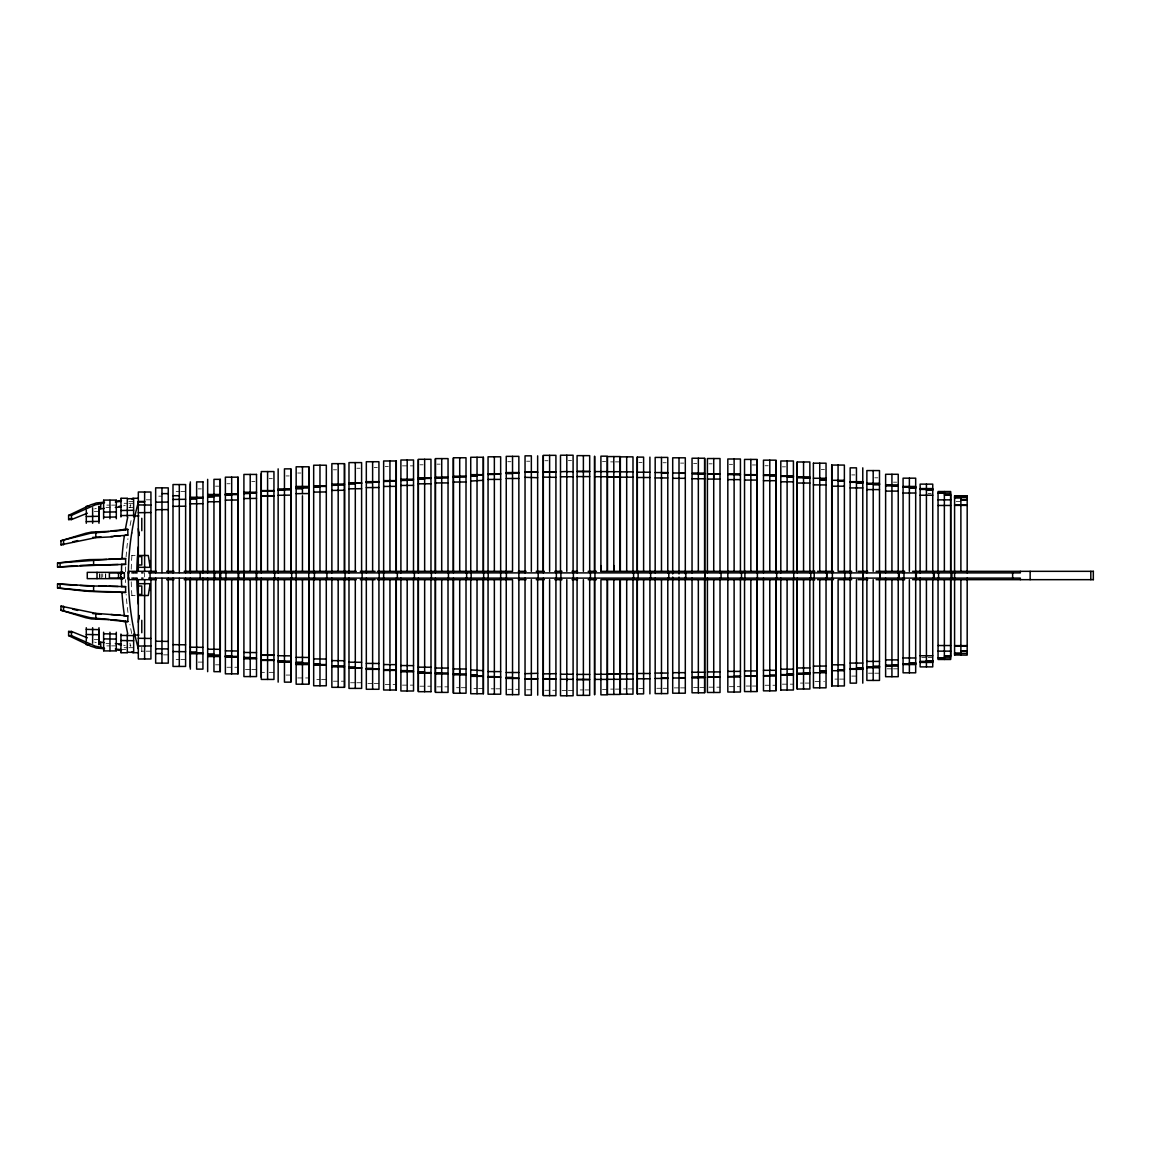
<?xml version="1.0" encoding="UTF-8"?>
<svg xmlns="http://www.w3.org/2000/svg" width="1151" height="1151" viewBox="0 0 1151 1151"><rect width="100%" height="100%" fill="white"/><g stroke="black" fill="none" stroke-linecap="round" stroke-linejoin="round"><path stroke-width="0.75" stroke-dasharray="5 3.75" d="M131.905 555.487L131.602 560.192A271.319 271.319 0 0 0 131.228 569.846M130.077 525.503L131.674 517.533M129.876 505.519L130.955 505.231M123.545 505.793L125.229 505.49M105.978 507.548L110.453 507.188M568.378 460.558L571.529 460.558M544.883 460.731L548.034 460.731M526.626 461.22L529.777 461.22M602.491 461.594L605.642 461.594M507.821 461.709L510.972 461.709M610.649 461.882L613.8 461.882M615.382 461.882L620.101 461.882M638.891 462.371L642.042 462.371M663.048 462.745L666.199 462.745M680.572 463.105L683.723 463.105M693.607 463.536L696.758 463.536M708.987 463.824L712.138 463.824M436.977 464.155L440.128 464.155M729.403 464.342L732.554 464.342M419.928 464.803L423.079 464.803M752.423 464.961L755.574 464.961M765.055 465.752L768.206 465.752M402.476 465.867L407.195 465.867M410.346 465.867L413.497 465.867M385.211 466.543L388.362 466.543M782.378 466.831L785.529 466.831M374.19 467.407L377.341 467.407M356.868 468.241L360.018 468.241M821.31 469.392L824.461 469.392M333.445 469.795L336.596 469.795M297.721 473.018L300.871 473.018M851.74 474.917L854.891 474.917M286.024 475.939L289.189 475.939M874.76 477.809L877.911 477.809M269.176 478.658L272.327 478.658M251.781 481.435L254.932 481.435M893.493 482.183L896.643 482.183M226.948 483.751L230.099 483.751M215.525 486.168L218.676 486.168M198.202 488.887L201.353 488.887M176.146 491.52L179.297 491.52M180.865 491.52L185.599 491.52M928.008 493.462L931.159 493.462M158.809 496.167L161.96 496.153M146.206 499.822L150.925 499.822M128.869 501.591L133.602 501.591M956.15 501.548L960.884 501.548M124.15 503.304L127.301 503.304M128.869 503.304L133.602 503.304M106.813 505.116L109.964 505.145M111.546 505.145L116.265 505.116M128.869 507.418L133.602 507.418M94.209 511.346L98.928 511.346M131.718 555.487L135.113 555.487M131.718 595.513L135.113 595.513M94.209 639.654L98.928 639.654M106.813 645.884L109.964 645.884M111.546 645.884L116.265 645.855M124.15 647.696L127.301 647.696M128.869 647.696L133.602 647.696M120.999 649.409L125.718 649.409M141.472 651.193L144.623 651.193M146.206 651.193L150.925 651.193M163.543 654.861L168.262 654.861M921.706 657.538L926.426 657.538M928.008 657.538L932.742 657.538M176.146 659.48L179.297 659.48M180.865 659.465L185.599 659.48M198.202 662.098L202.936 662.098M215.525 664.818L220.258 664.818M226.948 667.249L231.682 667.249M234.833 667.249L237.984 667.249M887.191 668.832L891.924 668.832M893.493 668.832L898.226 668.832M245.48 669.565L250.213 669.565M251.781 669.565L256.515 669.565M261.291 672.342L264.442 672.342M269.176 672.342L273.909 672.342M868.458 673.191L873.192 673.191M874.76 673.191L879.493 673.191M286.024 675.062L290.757 675.062M851.74 676.083L856.459 676.083M297.721 677.953L302.454 677.953M305.605 677.953L308.756 677.953M834.921 679.104L838.072 679.104M839.64 679.104L844.374 679.104M316.827 679.594L319.978 679.594M321.546 679.594L326.28 679.594M333.445 681.205L338.178 681.205M341.329 681.205L344.48 681.205M815.009 681.608L824.461 681.608M350.566 682.759L355.299 682.759M356.868 682.759L361.601 682.759M800.405 683.075L803.556 683.075M805.125 683.075L809.858 683.075M367.888 683.565L372.622 683.565M374.19 683.565L378.924 683.565M782.378 684.169L787.111 684.169M790.262 684.169L793.413 684.169M385.211 684.457L389.944 684.457M393.095 684.457L396.246 684.457M402.476 685.133L407.195 685.133M410.346 685.133L413.497 685.133M765.055 685.248L769.789 685.248M772.94 685.248L776.091 685.248M746.121 686.039L750.84 686.039M752.423 686.039L757.142 686.039M419.928 686.197L424.647 686.197M427.798 686.197L430.963 686.197M436.977 686.845L441.711 686.845M444.861 686.845L448.012 686.845M729.403 686.672L734.122 686.672M737.273 686.672L740.424 686.672M708.987 687.176L713.721 687.176M716.872 687.176L720.022 687.176M693.607 687.492L698.34 687.492M699.909 687.492L704.642 687.492M456.559 687.708L459.709 687.708M461.278 687.708L466.011 687.708M674.27 687.881L679.004 687.881M680.572 687.881L685.305 687.881M656.746 688.284L661.48 688.284M663.048 688.284L667.781 688.284M473.881 688.399L477.032 688.399M478.6 688.399L483.334 688.399M638.891 688.629L643.61 688.615M491.204 688.816L494.355 688.816M495.923 688.816L500.656 688.816M623.54 688.902L626.691 688.902M628.273 688.902L632.992 688.902M610.649 689.104L613.8 689.118M615.382 689.118L620.101 689.104M507.821 689.291L512.54 689.291M515.706 689.291L518.856 689.291M602.491 689.406L607.21 689.406M526.626 689.78L531.345 689.78M580.233 689.938L583.384 689.938M584.967 689.938L589.686 689.938M544.883 690.269L549.617 690.269M552.768 690.269L555.919 690.269M562.076 690.427L566.796 690.427M568.378 690.427L573.097 690.427M105.978 643.452L110.453 643.812M123.545 645.222L125.229 645.524M129.876 645.481L130.955 645.769M131.703 633.554L129.919 624.475M144.623 572.68L144.623 576.924M141.789 647.25L141.789 651.61M105.719 573.932L105.719 578.651M105.633 573.932L105.619 578.651M102.727 573.932L102.727 577.083M101.23 573.932L101.23 578.651M99.777 573.932L99.777 578.651M99.648 573.932L99.648 577.083M94.655 642.114A88.382 13.006 0 0 1 96.267 642.661M96.267 508.339A88.382 13.006 0 0 1 94.655 508.886M130.725 646.402A302.713 302.713 0 0 1 129.919 643.251M129.919 507.749A302.713 302.713 0 0 1 130.725 504.598M131.905 595.513A271.319 271.319 0 0 1 131.214 580.593M127.977 612.433A274.83 274.83 0 0 1 126.135 594.491M125.56 582.564A271.55 271.55 0 0 1 125.488 579.586M125.488 571.817A271.55 271.55 0 0 1 125.603 566.867M126.092 556.955A271.55 271.55 0 0 1 126.639 550.336A275.449 275.449 0 0 1 127.948 538.754"/><path stroke-width="1.5" d="M207.655 496.023L213.957 496.023L213.957 494.93M231.682 656.574L237.955 656.574L225.38 656.502M250.213 498.469L250.213 492.801M267.593 655.797L267.608 654.761L261.291 654.761M453.408 668.932L459.709 668.976L459.709 674.371L465.925 674.371L453.408 674.371M566.796 679.536L566.796 680.701M607.167 571.328L600.951 571.328L600.908 565.616M613.8 565.587L613.8 571.328L613.8 456.559M713.721 479.075L713.721 473.895L707.606 473.881M560.494 471.737L566.796 471.507M355.299 667.781L361.572 667.781L348.983 667.781M196.634 497.995L202.893 497.908L190.332 497.908M944.367 657.739L938.065 657.825L950.668 657.825M250.213 658.199L256.457 658.199L243.911 658.127M267.593 659.94L273.852 659.94L261.291 659.854M284.455 489.563L290.699 489.563L278.154 489.635M407.195 479.838L413.454 479.78L400.893 479.838M459.709 476.672L465.925 476.629L453.408 476.672M813.455 672.731L819.829 672.731L819.843 671.191L826.044 671.076M366.32 482.096L372.622 482.039M424.647 672.673L430.848 672.673L418.345 672.673M844.374 669.839L838.086 669.853L844.374 669.853L844.374 664.76M549.602 472.298L555.875 472.083L543.315 472.298M470.73 475.435L483.334 474.672L470.73 474.672M525.043 472.298L537.646 471.982L525.043 471.924M138.321 622.331L138.926 615.339L138.926 618.921M138.321 546.826L137.386 557.818A271.161 271.161 0 0 0 136.84 571.04M131.718 532.956L131.243 536.107A280.815 280.815 0 0 0 130.034 545.56A277.204 277.204 0 0 0 128.926 558.163A274.945 274.945 0 0 0 128.495 567.616L128.423 570.781A262.644 262.644 0 0 0 128.423 580.233L128.495 583.384A274.945 274.945 0 0 0 128.926 592.837A277.204 277.204 0 0 0 130.034 605.44A280.815 280.815 0 0 0 131.243 614.893L131.718 618.044A274.715 274.715 0 0 0 133.372 627.496L133.991 630.647A294.368 294.368 0 0 0 136.077 640.1L138.321 648.905M138.321 583.672L150.148 583.672L148.278 595.513L138.321 595.513M138.321 502.095L136.077 510.9A294.368 294.368 0 0 0 133.991 520.353L133.372 523.504A274.715 274.715 0 0 0 131.718 533.042M132.005 499.117L132.782 498.7L128.667 498.7A22.171 3.597 0 0 1 128.221 498.915M87.347 513.217L71.448 519.576L68.614 519.576L68.614 515.36L90.915 504.742A88.685 14.387 0 0 0 96.267 502.958L104.568 502.21M68.614 515.36L71.448 515.36L95.303 504.843L104.079 502.987M68.614 519.576L71.794 518.195M110.956 536.495L127.833 535.172L127.833 529.388L116.294 531.057L91.332 532.079A87.692 9.079 0 0 1 85.965 533.215L60.96 540.754L60.96 544.84L95.806 537.632L113.028 536.798M99.202 509.116L104.079 508.368M60.96 540.754L90.368 533.273L109.115 531.546M60.96 544.84L64.298 543.991M72.628 541.848L77.635 540.567M121.474 500.469L115.906 501.16M104.77 564.796L125.632 564.378L125.632 558.595L111.733 559.113M543.315 673.896L555.919 673.666M118.884 506.411L121.474 506.095M121.215 501.332L115.345 501.98M103.993 564.911L57.55 567.055L57.55 563.012L83.764 560.048A87.116 3.41 0 0 0 89.116 559.616L110.827 559.314M120.294 535.762L113.949 536.308M121.229 506.872L115.345 507.447M57.55 563.012L106.928 559.415M483.334 480.298L470.73 481.075M813.44 666.141L826.044 666.041M110.956 530.942L121.675 529.877A21.898 2.273 0 0 0 123.733 529.388L127.833 529.388M57.55 567.055L76.772 565.731M80.268 565.501L83.764 565.256A87.059 2.057 0 0 0 89.116 564.997L110.827 564.824M537.646 673.292L525.043 673.695M531.345 679.076L537.646 679.018L525.043 679.076M92.699 537.388L101.058 536.999M114.337 559.026L119.474 558.782A21.74 0.849 0 0 0 121.517 558.595L125.632 558.595M470.73 476.01L476.989 475.795L470.73 475.795M118.093 564.537L111.733 564.695M108.755 559.185L114.122 559.228M86.325 516.526L98.928 516.281M86.325 521.619L98.928 521.374L98.928 506.239L98.986 523.273M103.662 512.123L116.265 511.907M103.662 517.216L116.265 517M120.999 510.497L133.602 510.296M120.999 515.59L133.602 515.389M313.676 487.017L319.935 486.931L313.676 486.931M308.756 487.995L296.152 488.082M331.862 490.412L344.48 490.254M313.676 492.11L326.28 491.937M225.38 495.045L231.624 494.959L225.38 494.959M172.995 499.462L185.599 499.289M155.658 502.21L168.262 502.052M207.655 501.822L220.258 501.678M190.332 503.821L202.936 503.663M150.925 505.059L138.005 504.929M155.658 509.749L168.262 509.591M348.983 483.722L355.227 483.65L348.983 483.65M296.152 488.6L302.382 488.513L296.152 488.513M278.154 490.197L284.398 490.125L278.154 490.125M267.608 491.146L273.852 491.074L261.291 491.074M243.911 493.462L250.112 493.376L243.911 493.376M296.152 493.678L308.756 493.534M213.957 496.023L220.258 495.952M278.154 495.29L290.757 495.131M261.291 496.239L273.909 496.167M243.911 498.556L256.515 498.397M225.38 500.138L237.984 499.98M172.995 506.354L185.599 506.195M138.321 512.699L150.925 512.54M372.622 482.096L378.895 482.039L366.32 482.039M348.983 488.83L361.601 488.686M826.044 484.959L813.44 484.859M389.944 480.945L396.16 480.888L383.643 480.945M400.893 485.463L413.497 485.362M383.643 486.456L396.246 486.341M366.32 487.621L378.924 487.506M466.011 481.981L453.408 482.068M418.345 483.837L430.963 483.765M441.711 477.607L447.912 477.579L435.409 477.579M424.647 478.37L430.848 478.327L418.345 478.37M494.355 474.083L500.57 474.068L488.053 474.083M435.409 482.96L448.012 482.916M566.796 471.665L573.097 471.665M560.494 476.773L573.097 476.759M488.053 479.42L500.656 479.406M903.075 493.031L915.678 493.016M920.124 495.247L932.742 495.232M938.051 499.865L950.654 499.851M954.582 504.972L967.185 504.958M960.884 653.38L954.582 653.38L967.185 653.38M873.192 667.12L866.919 667.134L879.493 667.134M797.255 667.968L809.858 667.954M856.459 668.717L850.172 668.717L862.775 668.717M780.795 669.191L793.413 669.163M763.473 670.314L776.091 670.299M803.556 673.464L797.283 673.479L809.858 673.479M787.097 674.673L780.853 674.687L793.413 674.687M763.66 675.637L769.789 675.623M727.892 676.601L734.122 676.587M707.606 677.119L713.706 677.105M698.34 677.435L692.197 677.45L704.642 677.306L698.513 677.306M620.389 456.861L632.992 456.861L632.992 572.896M797.211 571.328L797.211 461.997L809.858 461.968L809.858 572.896M813.44 463.191L826.044 463.191L826.044 572.896M831.713 571.328L831.713 465.062L844.374 465.076L844.374 572.896M308.799 571.328L308.799 466.788L296.152 466.788L296.152 684.198L308.756 684.198L308.799 579.672M290.8 571.328L290.8 468.86L284.455 468.86L284.455 571.328M594.635 471.593L607.21 471.593M607.512 471.694L620.101 471.694M543.315 471.896L555.919 471.896M620.403 471.867L632.992 471.867M637.309 472.212L649.912 472.212M506.239 472.557L518.856 472.557M655.178 472.557L667.781 472.557M506.239 472.874L518.77 472.874L512.54 472.874M672.702 473.003L685.305 473.003M692.039 473.421L704.642 473.421M704.642 473.55L692.197 473.55L698.34 473.565M488.053 473.78L500.656 473.78M707.419 473.752L720.022 473.895M714.138 474.025L720.022 474.025M727.82 474.241L740.424 474.241M744.539 474.687L757.142 474.687M470.73 474.931L483.319 474.931M763.473 475.205L776.091 475.205M776.091 475.363L763.66 475.363L769.789 475.377M780.795 475.91L793.413 475.91M453.408 476.313L466.011 476.313M793.413 476.327L780.853 476.313L787.097 476.327M577.083 476.6L589.686 476.6M594.607 476.73L607.21 476.73M607.498 476.902L620.101 476.902M620.389 477.176L632.992 477.176M797.255 477.075L809.858 477.075M435.409 477.334L448.012 477.334M555.919 477.334L543.315 477.104M637.309 477.507L649.912 477.507M809.858 477.536L797.283 477.521L803.556 477.536M655.178 477.938L667.781 477.953M418.345 478.082L430.963 478.082M506.239 478.499L518.856 478.485M672.702 478.312L685.305 478.327M813.44 478.269L826.044 478.269M692.039 478.744L704.642 478.744M707.419 479.075L720.022 479.075M220.301 571.328L220.301 479.334L213.957 479.348L213.957 571.328M400.893 479.219L413.497 479.219M727.82 479.622L740.424 479.622M819.829 478.269L819.843 479.809L826.044 479.809M831.77 480.298L844.374 480.298M383.643 480.614L396.246 480.614M366.32 481.665L378.924 481.665M850.157 481.694L862.775 481.694M202.936 481.895L196.634 481.895L196.634 503.735M348.983 482.845L361.601 482.845M866.876 483.276L879.493 483.276M879.493 483.88L866.919 483.88L873.192 483.88M331.862 484.183L344.48 484.183M885.623 485.075L898.226 485.075M898.226 485.564L885.637 485.564L891.924 485.564M313.676 485.808L326.28 485.808M891.982 486.067L898.226 486.067M313.676 486.326L326.237 486.326L313.676 486.413M831.77 486.197L844.374 486.197M296.152 486.441L308.756 486.441M903.075 486.441L915.678 486.441M296.152 486.959L308.756 486.959M909.376 487.118L903.118 487.118L915.678 487.118M862.775 487.938L850.157 487.923M920.124 488.585L932.742 488.585M278.154 489.074L290.757 489.074M920.153 489.434L932.742 489.434M866.876 489.592L879.493 489.592M926.469 490.211L932.742 490.211M261.291 490.585L273.909 490.585M885.623 491.117L898.226 491.103M243.911 492.24L256.515 492.24M243.911 492.801L256.457 492.801L243.911 492.873M950.668 493.175L938.065 493.175L944.367 493.261M161.96 493.621L168.262 493.621M225.38 493.966L237.984 493.966M207.655 494.47L220.258 494.47M225.38 494.426L237.955 494.426L231.682 494.426M207.655 494.93L220.258 494.93M950.668 494.829L944.367 494.829L950.668 494.844L950.712 571.328M172.995 495.721L179.297 495.721M261.291 495.721L273.909 495.721M954.582 496.023L967.185 496.023M190.332 497.275L202.936 497.275M967.185 497.62L954.582 497.62L960.869 497.62M120.999 498.254L127.301 498.254M132.451 498.297L138.321 498.297M103.662 500.095L116.265 500.095M138.321 501.462L144.623 501.462M138.321 501.894L144.623 501.894M938.051 505.462L950.668 505.462M954.582 505.375L967.185 505.375M89.476 506.239L86.325 506.239L86.325 508.166M133.588 515.936L138.926 515.936M125.099 535.172L127.833 535.172M138.321 555.487L148.278 555.487L150.148 567.328L138.321 567.328M138.321 556.595L141.789 556.595L141.789 564.997L138.321 564.997M121.517 564.378L125.632 564.378M156.363 571.328L128.408 571.328A212.201 189.8 -90 0 0 128.408 579.672L156.363 579.672M166.607 571.328L173.988 571.328M184.174 571.328L356.321 571.328M360.277 571.328L375.154 571.328M377.312 571.328L512.526 571.328L512.54 456.357M518.31 571.328L526.093 571.328M536.251 571.328L544.365 571.328M554.796 571.328L561.99 571.328M572.047 571.328L577.572 571.328M588.161 571.328L596.463 571.328M620.418 571.328L814.879 571.328M817.397 571.328L833.569 571.328M851.711 571.328L838.115 571.328L838.072 465.076M858.056 571.328L867.696 571.328M876.098 571.328L904.7 571.328M912.527 571.328L919.793 571.328M920.124 571.328L1093.421 571.328M123.2 572.349L87.26 572.349L87.26 578.651L123.2 578.651M128.308 572.896L129.085 572.896M131.789 572.896L133.343 572.896M134.12 572.896L135.674 572.896M136.437 572.896L137.199 572.896M141.631 572.896L143.041 572.896M148.652 572.896L1020.333 572.896L1020.333 571.328M128.308 578.104L129.085 578.104M131.789 578.104L133.343 578.104M134.12 578.104L135.674 578.104M136.437 578.104L137.199 578.104M141.631 578.104L143.041 578.104M148.652 578.104L1020.333 578.104L1020.333 579.672M166.607 579.672L173.988 579.672M184.174 579.672L356.321 579.672M360.277 579.672L375.154 579.672M377.312 579.672L512.526 579.672L512.54 694.657M518.31 579.672L526.093 579.672M536.251 579.672L544.365 579.672M554.796 579.672L561.99 579.672M572.047 579.672L577.572 579.672M588.161 579.672L596.463 579.672M607.167 579.672L600.951 579.672L600.908 694.83L607.21 694.83L607.268 579.672M620.418 579.672L814.879 579.672M817.397 579.672L833.569 579.672M851.711 579.672L838.115 579.672L838.072 685.938M858.056 579.672L867.696 579.672M876.098 579.672L904.7 579.672M912.527 579.672L919.793 579.672M920.124 579.672L1093.421 579.672M108.755 586.262L125.632 586.622L125.632 592.405L89.116 591.384A87.116 3.41 0 0 0 83.75 590.967L57.55 587.988L57.55 583.945L93.605 585.96L93.605 591.312L114.122 591.772M138.321 586.017L141.789 586.017L141.789 594.405L138.321 594.405M121.517 586.622L125.632 586.622M57.55 587.988L93.605 591.312M125.632 592.405L121.517 592.405A21.74 0.849 0 0 0 119.474 592.218L114.337 591.974M127.833 621.612L116.294 619.943L91.332 618.921A87.692 9.079 0 0 0 85.965 617.785L60.96 610.246L60.96 606.16L95.806 613.368L127.833 615.828L127.833 621.612L123.733 621.612A21.898 2.273 0 0 0 121.675 621.123L110.956 620.058M60.96 610.246L90.368 617.727L109.115 619.454M123.733 615.828L127.833 615.828M104.568 648.79L96.267 648.042A88.685 14.387 0 0 0 90.915 646.258L68.614 635.64L68.614 631.439L71.448 631.439L87.347 637.783M133.588 635.064L138.926 635.064M68.614 635.64L71.448 635.64L95.303 646.157L104.079 648.013M89.476 644.761L86.325 644.761L86.282 642.833M938.051 645.538L950.668 645.538M954.582 645.625L967.185 645.625M103.662 650.905L116.265 650.905M120.999 652.746L127.301 652.746M132.451 652.703L138.321 652.703M155.658 653.552L161.96 653.552M190.332 653.725L202.936 653.725M207.655 654.977L220.258 655.048M954.582 654.977L967.185 655.12L967.185 578.104M261.291 655.279L273.909 655.279M207.655 656.07L220.258 656.07M225.38 656.041L231.624 656.041L225.38 655.955M950.668 656.171L944.367 656.171L950.654 656.156L950.712 579.672M207.655 656.545L220.258 656.545M225.38 657.034L237.984 657.034M243.911 657.624L250.112 657.624L243.911 657.538M243.911 658.76L256.515 658.76M261.291 660.415L273.909 660.415M278.154 660.875L284.398 660.875L278.154 660.803M278.154 661.365L290.699 661.437L278.154 661.437M866.876 661.408L879.493 661.408M932.742 661.566L920.153 661.566L926.426 661.566M278.154 661.926L290.757 661.926M296.152 662.487L302.382 662.487L296.152 662.415M920.124 662.415L932.742 662.415M296.152 662.918L308.756 663.005M850.157 663.077L862.775 663.062M296.152 664.041L308.756 664.041M903.118 663.882L915.678 663.882M313.676 664.069L319.935 664.069L313.676 663.983M296.152 664.559L308.756 664.559M313.676 664.674L326.237 664.674L319.978 664.587M844.374 664.803L831.77 664.803M903.075 664.559L915.678 664.559M891.982 664.947L898.226 664.947M313.676 665.192L326.28 665.192M898.226 665.436L885.637 665.436L891.924 665.436M885.623 665.925L898.226 665.925M331.862 666.256L344.451 666.343L338.178 666.256M331.862 666.817L344.48 666.817M348.983 667.35L355.227 667.35L348.983 667.278M866.876 667.724L879.493 667.724M348.983 668.155L361.601 668.155M366.32 668.976L378.895 668.976L372.622 668.976M366.32 669.335L378.924 669.335M850.157 669.306L862.775 669.306M383.643 670.4L396.246 670.4M831.77 670.702L844.374 670.702M744.539 670.932L757.142 670.932M400.893 671.22L413.454 671.22L407.195 671.22M819.843 671.191L826.044 671.191M727.82 671.378L740.424 671.378M220.301 579.672L220.301 671.666L213.957 671.666L213.957 579.672M400.893 671.781L413.497 671.781M707.419 671.925L720.008 671.925M692.039 672.256L704.642 672.256M418.345 672.918L430.963 672.918M672.702 672.688L685.305 672.673M819.829 672.731L826.044 672.731M655.178 673.062L667.781 673.047M637.309 673.493L649.898 673.493M435.409 673.666L448.012 673.666M620.389 673.824L632.992 673.824M607.498 674.098L620.101 674.098M797.255 673.939L809.858 673.939M594.607 674.27L607.21 674.27M577.083 674.4L589.686 674.4M453.408 674.687L466.011 674.687M780.795 675.09L793.413 675.09M470.73 675.22L476.989 675.22L470.73 674.99M470.73 675.565L483.334 676.328L470.73 676.328M763.473 675.795L776.091 675.795M470.73 676.069L483.319 676.069M757.142 676.141L744.726 676.155L757.142 676.313M727.82 676.759L740.424 676.601M488.053 676.932L500.57 676.932L494.355 676.917M714.138 676.975L720.022 676.975M488.053 677.22L500.656 677.22M707.419 677.248L720.022 677.119M506.239 677.565L512.526 677.565L506.239 677.551M692.039 677.579L704.642 677.579M506.239 678.126L518.77 678.126M672.702 677.997L685.305 677.997M506.239 678.457L518.856 678.457M655.178 678.443L667.781 678.443M525.043 678.759L537.632 678.702M637.309 678.788L649.912 678.788M543.315 679.104L555.919 679.104M620.389 679.133L632.992 679.133M594.607 679.407L607.21 679.407M607.498 679.306L620.101 679.306M290.8 579.672L290.8 682.14L284.455 682.14L284.455 579.672M831.713 579.672L831.713 685.938L844.374 685.938L844.374 578.104M797.211 579.672L797.211 689.032L809.858 689.017L809.858 578.104M780.795 690.01L793.413 690.01L793.413 578.104M430.963 691.693L418.345 691.693L418.345 578.104M620.389 694.154L632.992 694.154L632.992 578.104M734.122 474.413L727.864 474.399L740.424 474.572L734.28 474.572M744.726 474.845L757.142 475.018L751.013 475.018M525.043 477.305L537.646 477.708M744.539 480.068L757.142 480.068M763.473 480.686L776.091 480.701M780.795 481.809L793.413 481.837M797.255 483.032L809.858 483.046M967.185 646.042L954.582 646.028M938.051 651.135L950.654 651.149M920.124 655.753L932.742 655.768M903.075 657.969L915.678 657.984M885.623 659.883L898.226 659.897M488.053 671.58L500.656 671.609M506.239 672.501L518.856 672.515M560.494 674.227L573.097 674.241M430.963 667.235L418.345 667.163M435.409 668.04L448.012 668.084M573.097 679.335L560.494 679.263M459.709 668.976L466.011 669.019M366.32 663.379L378.924 663.494M383.643 664.544L396.246 664.659M400.893 665.537L413.497 665.638M361.601 662.314L348.983 662.17M138.321 638.301L150.925 638.46M220.258 649.337L207.655 649.178M237.984 651.02L225.38 650.862M267.608 654.761L273.909 654.833M290.757 655.869L278.154 655.71M296.152 657.322L308.756 657.48M344.48 660.746L331.862 660.602M103.993 586.089L89.116 586.003A87.059 2.057 0 0 0 83.764 585.744L80.268 585.514M98.871 586.132L106.928 586.132M155.658 641.251L168.262 641.409M185.599 644.805L172.995 644.646M150.925 645.941L138.005 646.071M202.936 647.351L190.332 647.193M168.262 648.948L155.658 648.79M243.911 652.444L256.515 652.603M172.995 651.538L185.599 651.711M326.28 659.063L313.676 658.89M104.77 586.204L110.827 586.19M133.602 635.611L120.999 635.41M133.602 640.704L120.999 640.503M819.843 479.809L826.044 479.924M116.265 634L103.662 633.784M116.265 639.093L103.662 638.877M111.733 586.305L118.093 586.463M86.325 629.381L98.928 629.626L98.928 644.761L98.986 627.727M98.928 634.733L86.325 634.474M470.73 669.925L483.334 670.673M101.058 614.015L92.699 613.612M531.345 471.924L537.632 472.298M110.956 614.505L120.294 615.238M57.55 583.945L76.772 585.269M99.202 641.884L104.079 642.632M115.345 643.553L121.229 644.128M115.345 649.02L121.215 649.668M115.906 649.84L121.474 650.531M118.884 644.603L121.474 644.905M60.96 606.16L64.298 607.009M72.628 609.152L77.635 610.433M68.614 631.439L71.794 632.805M132.005 651.883L132.782 652.3L128.667 652.3A22.171 3.597 0 0 0 128.221 652.085M138.321 528.669L138.926 535.661L138.926 532.079M138.321 604.174L137.156 589.226A271.161 271.161 0 0 1 136.825 578.809M267.593 495.218L267.608 496.239M1093.321 571.328L1093.321 579.672M1090.803 571.328L1090.803 579.672M1030.145 571.328L1030.145 579.672M1012.621 572.896L1012.65 578.104M967.185 572.896L967.185 495.88L954.582 495.88L954.582 655.12M960.884 495.88L960.884 571.328M960.884 579.672L960.884 655.12M951.906 572.896L951.906 578.104M950.985 572.896L950.985 578.104M950.668 572.896L950.668 491.52L938.051 491.52L938.051 572.896M950.668 578.104L950.668 659.48L938.051 659.48L938.051 578.104M944.367 491.52L944.367 571.328M944.367 579.672L944.367 659.48M938.569 571.328L938.569 579.672M934.267 572.896L934.267 578.104M933.547 572.896L933.547 578.104M932.742 572.896L932.742 484.125L920.124 484.125L920.124 572.896M932.742 578.104L932.742 666.889L920.124 666.889L920.124 578.104M926.426 484.125L926.426 571.328M926.426 579.672L926.426 666.889M916.34 572.896L916.34 578.104M909.376 478.169L909.376 571.328M909.376 579.672L909.376 672.817M903.981 571.328L903.981 579.672M903.075 572.896L903.075 478.169L915.678 478.169L915.678 672.817L903.075 672.817L903.075 578.104M899.003 572.896L899.003 578.104M898.557 572.896L898.557 578.104M898.226 572.896L898.226 474.284L885.623 474.284L885.623 572.896M898.226 578.104L898.226 676.702L885.623 676.702L885.623 578.104M891.924 474.284L891.924 571.328M891.924 579.672L891.924 676.702M880.069 572.896L880.069 578.104M879.796 572.896L879.796 578.104M879.493 572.896L879.493 470.572L866.876 470.572L866.876 572.896M879.493 578.104L879.493 680.428L866.876 680.428L866.876 578.104M873.192 470.572L873.192 571.328M873.192 579.672L873.192 680.428M863.063 572.896L863.063 578.104M862.775 467.838L862.775 683.147M856.459 571.328L856.459 467.838L850.157 467.838L850.157 572.896M856.459 579.672L856.459 683.133L850.157 683.147L850.157 578.104M850.575 571.328L850.46 579.672M844.805 572.896L844.906 578.104M832.418 571.328L832.331 579.672M831.77 465.076L831.77 572.896M831.77 578.104L831.77 685.938M826.044 578.104L826.044 687.823L813.44 687.823L813.44 578.104M819.742 463.191L819.742 571.328M819.742 579.672L819.742 665.062M819.742 666.156L819.742 687.823M814.217 571.328L814.174 579.672M813.383 463.191L813.44 572.896M810.808 572.896L810.764 578.104M803.556 461.968L803.556 571.328M803.556 579.672L803.556 689.017M797.255 461.968L797.255 572.896M797.255 578.104L797.255 689.017M793.73 572.896L793.73 578.104M793.413 572.896L793.413 460.99L780.795 460.99L780.795 572.896M787.111 460.99L787.111 571.328M787.111 579.672L787.111 690.01M780.795 578.104L780.752 690.01M776.68 572.896L776.695 578.104M776.134 460.717L776.134 571.328M776.134 579.672L776.134 690.298M776.091 572.896L776.091 460.155L763.473 460.155L763.473 572.896M776.091 578.104L776.091 690.845L763.473 690.845L763.473 578.104M769.789 460.155L769.789 480.686M769.789 481.78L769.774 571.328M769.774 579.672L769.789 690.845M757.2 459.911L757.2 571.328M757.387 572.896L757.387 578.104M757.2 579.672L757.2 691.089M757.142 572.896L757.142 459.422L744.539 459.422L744.539 572.896M757.142 578.104L757.142 691.578L744.539 691.578L744.539 578.104M750.84 459.422L750.84 571.328M750.84 579.672L750.84 691.578M744.898 571.328L744.898 579.672M741.489 572.896L741.489 578.104M740.424 572.896L740.424 458.99L727.82 458.99L727.82 692.024L740.424 692.024L740.424 578.104M734.122 458.99L734.122 571.328M734.122 579.672L734.122 692.024M721.044 572.896L721.044 578.104M720.022 572.896L720.022 458.53L707.419 458.53L707.419 572.896M720.022 578.104L720.022 692.485L707.419 692.485L707.419 578.104M713.721 458.53L713.721 571.328M713.721 579.672L713.721 692.485M704.685 458.472L704.685 571.328M704.685 579.672L704.685 692.528M704.642 572.896L704.642 458.227L692.039 458.227L692.039 572.896M704.642 578.104L704.642 692.801L692.039 692.801L692.039 578.104M698.34 458.227L698.34 571.328M698.34 579.672L698.34 692.801M685.838 572.896L685.838 578.104M685.305 573.946L685.305 457.81L672.702 457.81L672.702 573.946M685.305 577.054L685.305 693.204L672.702 693.204L672.702 577.054M679.004 457.81L679.004 478.327M679.004 478.73L679.004 573.946M679.004 577.054L679.004 693.204M668.789 572.896L668.789 578.104M667.781 572.896L667.781 457.422L655.178 457.422L655.178 572.896M667.781 578.104L667.781 693.593L655.178 693.593L655.178 578.104M661.48 457.422L661.48 571.328M661.48 579.672L661.48 693.593M650.617 572.896L650.617 578.104M649.912 457.12L649.912 572.896M649.912 578.104L649.912 693.88M643.61 571.328L643.61 457.12L637.309 457.12L637.309 572.896M643.61 579.672L643.61 693.88L637.309 693.88L637.309 578.104M638.129 571.328L638.129 579.672M637.266 457.12L637.266 571.328M637.266 579.672L637.266 693.88M633.582 572.896L633.582 578.104M626.691 456.846L626.691 571.328M626.691 579.672L626.691 694.154M620.346 456.846L620.346 571.328M620.346 579.672L620.346 694.168M613.8 579.672L613.8 694.441M607.268 571.328L607.21 456.17L600.908 456.17L600.908 571.328M594.966 571.328L594.966 579.672M594.607 572.896L594.607 456.17L594.563 571.328M594.607 578.104L594.607 694.83L594.563 579.672M590.42 572.896L590.42 578.104M589.686 572.896L589.686 455.638L577.083 455.638L577.083 572.896M589.686 578.104L589.686 695.362L577.083 695.362L577.083 578.104M583.384 455.638L583.384 571.328M583.384 579.672L583.384 695.362M573.385 572.896L573.385 578.104M573.097 572.896L573.097 455.22L560.494 455.22L560.494 572.896M573.097 578.104L573.097 695.779L560.494 695.779L560.494 578.104M566.796 455.22L566.796 571.328M566.796 579.672L566.796 695.779M560.897 571.328L560.897 579.672M556.35 572.896L556.35 578.104M555.919 572.896L555.919 455.336L543.315 455.336L543.315 572.896M555.919 578.104L555.919 695.65L543.315 695.65L543.315 578.104M549.617 455.336L549.617 571.328M549.617 579.672L549.617 695.65M543.258 455.681L543.258 571.328M543.258 579.672L543.258 695.319M538.179 572.896L538.179 578.104M537.646 455.839L537.646 572.896M537.646 578.104L537.704 695.161M531.345 571.328L531.345 455.839L525.043 455.839L525.043 572.896M531.345 579.672L531.345 695.161L525.043 695.161L525.043 578.104M506.382 571.328L506.382 579.672M506.239 572.896L506.239 456.357L518.856 456.357L518.856 694.657L506.239 694.657L506.239 578.104M494.355 456.803L494.355 571.328M494.355 579.672L494.355 694.197M488.211 571.328L488.211 579.672M488.053 572.896L488.053 456.803L500.656 456.803L500.656 694.197L488.053 694.197L488.053 578.104M483.665 572.896L483.665 578.104M483.377 457.278L483.377 571.328M483.377 579.672L483.377 693.722M483.334 572.896L483.334 457.264L470.73 457.264L470.73 572.896M483.334 578.104L483.334 693.722L470.73 693.722L470.73 578.104M477.032 457.264L477.032 571.328M477.032 579.672L477.032 693.722M471.162 571.328L471.162 579.672M466.63 572.896L466.63 578.104M466.011 572.896L466.011 457.767L453.408 457.767L453.408 572.896M466.011 578.104L466.054 693.219L453.408 693.219L453.408 578.104M459.709 457.767L459.709 571.328M459.709 579.672L459.709 693.219M453.35 458.227L453.35 571.328M453.35 579.672L453.35 692.787M448.458 572.896L448.444 578.104M448.012 572.896L448.056 458.602L435.409 458.602L435.409 572.896M448.012 578.104L448.056 692.413L435.409 692.384L435.409 578.104M441.711 458.602L441.711 482.945M441.711 484.355L441.711 571.328M441.711 579.672L441.711 666.961M441.711 668.069L441.711 692.37M435.366 459.105L435.366 571.328M435.366 579.672L435.366 691.895M431.409 572.896L431.424 578.104M430.963 572.896L430.963 459.292L418.345 459.292L418.345 572.896M430.963 578.104L431.006 691.722M424.647 459.292L424.647 571.328M424.647 579.672L424.647 691.693M418.302 459.753L418.302 571.328M418.302 579.672L418.302 691.247M414.374 572.896L414.389 578.104M413.497 572.896L413.54 459.997L400.893 460.012L400.893 572.896M413.497 578.104L413.54 691.003L400.893 690.988L400.893 578.104M407.195 460.012L407.195 571.328M407.195 579.672L407.195 665.192M407.195 665.595L407.195 690.988M397.34 572.896L397.34 578.104M396.289 460.975L396.289 571.328M396.289 579.672L396.289 690.01M396.246 572.896L396.246 460.975L383.643 460.975L383.643 690.01L396.246 690.01L396.246 578.104M389.944 460.975L389.944 486.398M389.944 487.592L389.944 571.328M389.944 579.672L389.944 663.077M389.944 664.602L389.944 690.01M379.168 572.896L379.168 578.104M378.924 572.896L378.924 461.724L366.32 461.724L366.32 572.896M378.924 578.104L378.967 689.276L366.32 689.276L366.32 578.104M372.622 461.724L372.622 571.328M372.622 579.672L372.622 689.276M362.133 572.896L362.133 578.104M361.601 572.896L361.601 462.601L348.983 462.601L348.983 572.896M361.601 578.104L361.644 688.399L348.983 688.399L348.983 578.104M355.299 462.601L355.299 488.758M355.299 490.24L355.299 571.328M355.299 579.672L355.299 688.399M345.099 572.896L345.084 578.104M344.523 463.666L344.523 571.328M344.523 579.672L344.523 687.334M344.48 572.896L344.48 463.652L331.862 463.652L331.862 572.896M344.48 578.104L344.48 687.334L331.862 687.334L331.862 578.104M338.178 463.652L338.178 490.326M338.178 490.873L338.178 571.328M338.178 579.672L338.178 687.334M326.898 572.896L326.927 578.104M326.28 572.896L326.323 465.22L313.676 465.22L313.676 572.896M326.28 578.104L326.28 685.78L313.676 685.78L313.676 578.104M319.978 465.22L319.978 571.328M319.978 579.672L319.978 685.78M314.439 571.328L314.396 579.672M308.756 466.788L308.756 684.198M302.454 466.788L302.454 493.606M302.454 495.764L302.454 571.328M302.454 579.672L302.454 684.198M291.663 572.896L291.721 578.104M290.757 468.86L290.757 572.896M290.757 578.104L290.757 682.14M278.154 468.86L278.154 572.896M278.154 578.104L278.154 682.14M274.715 572.896L274.614 578.104M273.909 572.896L273.952 471.565L261.291 471.565L261.291 572.896M273.909 578.104L273.952 679.435L261.291 679.435L261.291 578.104M267.593 471.565L267.593 571.328M267.593 579.672L267.593 679.435M261.248 473.622L261.248 571.328M261.248 579.672L261.248 677.392M256.443 571.328L256.443 579.672M250.213 474.428L250.213 497.966M250.213 499.548L250.213 571.328M250.213 579.672L250.213 651.452M250.213 652.531L250.213 676.587M244.185 571.328L244.185 579.672M238.559 572.896L238.559 578.104M238.343 572.896L238.343 578.104M238.027 477.176L238.027 571.328M238.027 579.672L238.027 673.839M237.984 572.896L237.984 477.176L225.38 477.176L225.38 572.896M237.984 578.104L237.984 673.839L225.38 673.839L225.38 578.104M231.682 477.176L231.682 571.328M231.682 579.672L231.682 673.839M225.941 571.328L225.941 579.672M220.589 572.896L220.589 578.104M220.33 572.896L220.33 578.104M220.258 479.348L220.258 671.666M214.633 572.896L214.633 578.104M214.158 572.896L214.158 578.104M207.655 479.348L207.655 572.896M207.655 578.104L207.655 671.666M202.979 481.881L202.936 572.896M202.936 578.104L202.936 669.119L196.634 669.119L196.634 579.672M200.173 572.896L200.173 578.104M196.634 504.44L196.634 571.328M190.332 481.895L190.332 572.896M190.332 578.104L190.332 669.119M190.275 483.866L190.275 571.328M190.275 579.672L190.275 667.148M185.599 572.896L185.642 484.571L172.995 484.542L172.995 572.896M185.599 578.104L185.599 666.429L172.995 666.458L172.995 578.104M179.297 484.571L179.297 572.666M179.297 578.334L179.297 666.429M168.262 572.896L168.262 487.866L155.658 487.837L155.658 572.896M168.262 578.104L168.305 663.134L155.658 663.149L155.658 578.104M161.96 487.866L161.96 572.637M161.96 578.363L161.96 663.134M150.982 572.666L150.925 492.024L138.321 491.995L138.321 571.04M150.925 578.334L150.925 658.976L138.321 659.005L138.321 579.975M150.148 560.566L150.148 567.328M150.076 571.328L150.076 579.672M150.148 583.672L150.148 590.434M144.623 492.024L144.623 570.896M144.623 580.104L144.623 658.976M141.789 518.281L141.789 530.697M141.789 620.303L141.789 632.719M133.602 498.412L133.645 516.957M133.645 634.043L133.645 652.588M127.301 498.412L127.301 516.957M127.301 634.043L127.301 652.588M121.603 571.328L121.603 572.896M121.603 578.104L121.603 579.672M120.999 498.412L120.941 516.957M120.941 634.043L120.941 652.588M120.726 572.896L120.726 578.104M118.524 572.896L118.524 578.104M116.309 500.297L116.309 518.77M116.309 632.23L116.265 650.703M109.964 500.297L109.964 518.77M109.964 632.23L109.964 650.703M103.619 500.297L103.619 518.77M103.619 632.23L103.662 650.703M100.741 503.275L100.741 508.627M100.741 642.373L100.741 647.725M97.029 572.349L97.029 578.651M95.806 532.28L95.806 537.632M95.806 613.368L95.806 618.72M93.605 559.688L93.605 565.04M92.627 507.778L92.627 523.273M92.627 627.727L92.627 643.222M86.282 510.238L86.282 523.273M86.282 627.727L86.282 640.762M71.448 515.36L71.448 519.576M71.448 631.439L71.448 635.64M63.578 540.754L63.578 544.84M63.578 606.16L63.578 610.246M60.082 563.012L60.082 567.055M60.082 583.945L60.082 587.988M127.718 633.798A294.368 294.368 0 0 1 127.056 630.647L126.437 627.496A274.715 274.715 0 0 1 125.301 621.195M125.301 529.892A274.715 274.715 0 0 1 126.437 523.59L127.056 520.353A294.368 294.368 0 0 1 127.718 517.202M124.308 614.893A280.815 280.815 0 0 1 123.099 605.44A277.218 277.218 0 0 1 121.992 592.837M121.675 586.535A274.945 274.945 0 0 1 121.56 583.384L121.488 580.233A262.629 262.629 0 0 1 121.445 577.083M121.445 573.932A262.629 262.629 0 0 1 121.488 570.781L121.56 567.616A274.945 274.945 0 0 1 121.675 564.465M121.992 558.163A277.218 277.218 0 0 1 123.099 545.56A280.815 280.815 0 0 1 124.308 536.107M338.178 484.657L331.862 484.744L344.451 484.657L338.164 484.744M545.732 678.658L543.315 678.961L555.875 678.917L545.732 678.658M338.121 485.218L331.862 485.305L338.121 485.218M213.913 496.656L207.655 496.743L213.913 496.656M196.591 498.642L190.332 498.728L196.591 498.642M372.55 482.456L366.32 482.514L372.55 482.456M361.572 483.219L348.983 483.291L361.572 483.219M407.109 480.312L400.893 480.37L407.109 480.312M389.858 481.291L383.643 481.348L389.858 481.291M583.384 679.478L577.083 679.536L589.686 679.536L583.384 679.478M459.623 476.96L453.408 476.989L459.623 476.96M424.59 478.715L418.345 478.758L424.59 478.715M441.61 477.852L435.409 477.881L441.61 477.852M494.268 474.341L488.053 474.37L494.268 474.341M512.526 473.435L506.239 473.449L512.526 473.435M809.858 672.99L803.599 673.004L809.858 673.004M619.885 674.227L607.498 674.256L619.885 674.227M793.413 674.213L787.155 674.227L793.413 674.227M776.091 675.349L769.904 675.364L776.091 675.364M757.142 675.968L751.013 675.982L757.142 675.982M740.424 676.428L734.28 676.428L740.424 676.428M685.305 677.723L679.191 677.738L685.305 677.738M667.781 678.112L661.552 678.126L667.781 678.126M620.101 456.573L607.498 456.573L607.498 571.328L620.058 571.328L620.101 456.559M589.686 471.464L577.083 471.464L589.686 471.55M667.781 472.874L661.552 472.874L667.781 472.888M685.305 473.262L679.191 473.262L685.305 473.277M704.642 473.694L698.513 473.694L704.642 473.694M256.515 474.428L243.911 474.428L243.911 676.587L256.515 676.587L256.515 474.428M776.091 475.636L769.904 475.636L776.091 475.651M619.885 476.773L607.498 476.773L619.885 476.773M793.413 476.773L787.155 476.773L793.413 476.787M809.858 477.996L803.599 477.996L809.858 478.01M844.374 481.147L838.086 481.147L844.374 481.161M862.775 482.283L850.172 482.283L862.775 482.283M862.775 482.888L856.502 482.888L862.775 482.888M879.493 484.542L873.221 484.542L879.493 484.542M915.678 487.981L909.405 487.981L915.678 487.981M967.185 499.937L960.884 499.937L967.185 499.937M124.366 572.896L109.388 572.896L109.388 578.104L124.366 578.104L124.366 572.896M620.058 579.672L607.541 579.672L607.455 694.456L620.101 694.441L620.159 579.672M967.185 651.063L960.884 651.063L967.185 651.063M196.591 652.358L190.332 652.358L196.591 652.358M196.634 653.005L190.332 653.005L202.893 653.092L196.634 653.092M213.913 654.343L207.655 654.343L213.913 654.343M932.742 660.789L926.469 660.789L932.742 660.789M915.678 663.019L909.405 663.019L915.678 663.019M338.121 665.782L331.862 665.782L338.121 665.782M879.493 666.458L873.221 666.458L879.493 666.458M862.775 668.112L856.502 668.112L862.775 668.112M372.55 668.544L366.32 668.544L372.55 668.544M389.858 669.709L383.643 669.709L389.858 669.709M389.944 670.069L383.643 670.069L396.16 670.127L389.944 670.069M407.109 670.688L400.893 670.688L407.109 670.688M424.59 672.285L418.345 672.285L424.59 672.285M441.61 673.148L435.409 673.148L441.61 673.148M441.711 673.393L435.409 673.393L447.912 673.421L441.711 673.393M459.623 674.04L453.408 674.04L459.623 674.04M494.268 676.659L488.053 676.659L494.268 676.659M826.735 578.104L826.735 572.896L826.648 578.104M705.146 578.104L705.146 572.896L705.146 578.104"/></g></svg>
